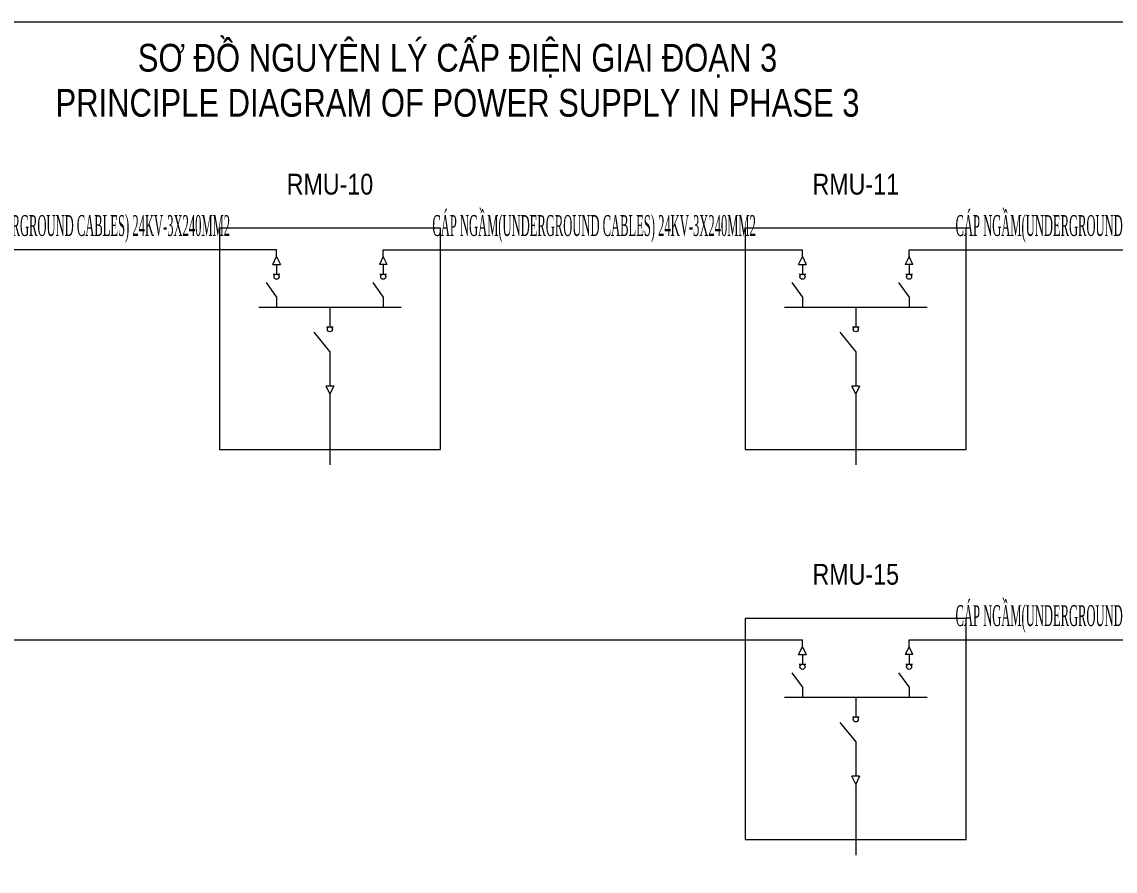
# Model space of a CAD drawing. Extents: x 391676 to 411044, y 2302576 to 2306330.
# Drawn here: x 392334 to 392860, y 2304891 to 2305300 of the extents above; entities that cross this region are included whole.
import ezdxf
from ezdxf.enums import TextEntityAlignment as Align

# ---------------------------------------------------------------- set-up
doc = ezdxf.new("R2010")
doc.units = 0
doc.header["$LTSCALE"] = 5
doc.header["$MEASUREMENT"] = 0
doc.layers.get('0').update_dxf_attribs({"linetype": 'CONTINUOUS', "lineweight": 5})
doc.styles.add('T1', font='vntimeh.shx', dxfattribs={"width": 0.6})
doc.styles.add('T2', font='VHARIAL.TTF', dxfattribs={"width": 0.8})

# ---------------------------------------------------------------- blocks, each defined once
blk = doc.blocks.new('sdgd3')
blk.add_wipeout([(396956.65, 2294428.25), (396956.65, 2295865.45), (398696.52, 2295865.45), (398696.52, 2294428.25)])
for p, q in [((397736.99, 2295755.83), (397535.42, 2295755.83)), ((397788.29, 2295755.83), (397989.87, 2295755.83)), ((398041.16, 2295755.83), (398235.69, 2295755.83)), ((397735.41, 2295744.16), (397738.58, 2295744.16)), ((397736.99, 2295748.84), (397736.99, 2295744.16)), ((397736.99, 2295748.84), (397736.99, 2295744.16)), ((397786.71, 2295744.16), (397789.87, 2295744.16)), ((397788.29, 2295748.84), (397788.29, 2295744.16)), ((397788.29, 2295748.84), (397788.29, 2295744.16)), ((397988.28, 2295744.16), (397991.45, 2295744.16)), ((397989.87, 2295748.84), (397989.87, 2295744.16)), ((397989.87, 2295748.84), (397989.87, 2295744.16)), ((398039.58, 2295744.16), (398042.75, 2295744.16)), ((398041.16, 2295748.84), (398041.16, 2295744.16)), ((398041.16, 2295748.84), (398041.16, 2295744.16)), ((397736.99, 2295733.29), (397732.05, 2295740.1)), ((397736.99, 2295733.29), (397732.05, 2295740.1)), ((397788.29, 2295733.29), (397783.35, 2295740.1)), ((397788.29, 2295733.29), (397783.35, 2295740.1)), ((397989.87, 2295733.29), (397984.93, 2295740.1)), ((397989.87, 2295733.29), (397984.93, 2295740.1)), ((398041.16, 2295733.29), (398036.22, 2295740.1)), ((398041.16, 2295733.29), (398036.22, 2295740.1)), ((397736.99, 2295733.29), (397736.99, 2295728.19)), ((397736.99, 2295733.29), (397736.99, 2295728.19)), ((397788.29, 2295733.29), (397788.29, 2295728.19)), ((397788.29, 2295733.29), (397788.29, 2295728.19)), ((397989.87, 2295733.29), (397989.87, 2295728.19)), ((397989.87, 2295733.29), (397989.87, 2295728.19)), ((398041.16, 2295733.29), (398041.16, 2295728.19)), ((398041.16, 2295733.29), (398041.16, 2295728.19)), ((397762.64, 2295728.19), (397762.64, 2295718.9)), ((397762.64, 2295728.19), (397762.64, 2295718.9)), ((398015.51, 2295728.19), (398015.51, 2295718.9)), ((398015.51, 2295728.19), (398015.51, 2295718.9)), ((397761.06, 2295718.9), (397764.22, 2295718.9)), ((398013.93, 2295718.9), (398017.1, 2295718.9)), ((397762.64, 2295706.93), (397755.1, 2295716.22)), ((397762.64, 2295706.93), (397755.1, 2295716.22)), ((398015.51, 2295706.93), (398007.97, 2295716.22)), ((398015.51, 2295706.93), (398007.97, 2295716.22)), ((397762.64, 2295706.93), (397762.64, 2295690.32)), ((397762.64, 2295706.93), (397762.64, 2295690.32)), ((398015.51, 2295706.93), (398015.51, 2295690.32)), ((398015.51, 2295706.93), (398015.51, 2295690.32)), ((397044.79, 2295568.28), (397989.87, 2295568.28)), ((398041.16, 2295568.28), (398235.69, 2295568.28)), ((397989.87, 2295561.29), (397989.87, 2295556.61)), ((397989.87, 2295561.29), (397989.87, 2295556.61)), ((398041.16, 2295561.29), (398041.16, 2295556.61)), ((398041.16, 2295561.29), (398041.16, 2295556.61)), ((397988.28, 2295556.61), (397991.45, 2295556.61)), ((398039.58, 2295556.61), (398042.75, 2295556.61)), ((397989.87, 2295545.74), (397984.93, 2295552.55)), ((397989.87, 2295545.74), (397984.93, 2295552.55)), ((398041.16, 2295545.74), (398036.22, 2295552.55)), ((398041.16, 2295545.74), (398036.22, 2295552.55)), ((397989.87, 2295545.74), (397989.87, 2295540.64)), ((397989.87, 2295545.74), (397989.87, 2295540.64)), ((398041.16, 2295545.74), (398041.16, 2295540.64)), ((398041.16, 2295545.74), (398041.16, 2295540.64)), ((398015.51, 2295540.64), (398015.51, 2295531.35)), ((398015.51, 2295540.64), (398015.51, 2295531.35)), ((398015.51, 2295519.38), (398007.97, 2295528.67)), ((398015.51, 2295519.38), (398007.97, 2295528.67)), ((398013.93, 2295531.35), (398017.1, 2295531.35)), ((398015.51, 2295519.38), (398015.51, 2295502.77)), ((398015.51, 2295519.38), (398015.51, 2295502.77))]:
    blk.add_line(p, q)
at = {"ltscale": 20}
for p, q in [((397736.99, 2295752.59), (397736.99, 2295755.83)), ((397736.99, 2295752.59), (397736.99, 2295755.83)), ((397788.29, 2295752.59), (397788.29, 2295755.83)), ((397788.29, 2295752.59), (397788.29, 2295755.83)), ((397989.87, 2295752.59), (397989.87, 2295755.83)), ((397989.87, 2295752.59), (397989.87, 2295755.83)), ((398041.16, 2295752.59), (398041.16, 2295755.83)), ((398041.16, 2295752.59), (398041.16, 2295755.83)), ((397735.17, 2295748.84), (397736.99, 2295752.59)), ((397735.17, 2295748.84), (397736.99, 2295752.59)), ((397736.99, 2295752.59), (397738.82, 2295748.84)), ((397736.99, 2295752.59), (397738.82, 2295748.84)), ((397788.29, 2295752.59), (397786.47, 2295748.84)), ((397788.29, 2295752.59), (397786.47, 2295748.84)), ((397790.11, 2295748.84), (397788.29, 2295752.59)), ((397790.11, 2295748.84), (397788.29, 2295752.59)), ((397988.04, 2295748.84), (397989.87, 2295752.59)), ((397988.04, 2295748.84), (397989.87, 2295752.59)), ((397989.87, 2295752.59), (397991.69, 2295748.84)), ((397989.87, 2295752.59), (397991.69, 2295748.84)), ((398041.16, 2295752.59), (398039.34, 2295748.84)), ((398041.16, 2295752.59), (398039.34, 2295748.84)), ((398042.99, 2295748.84), (398041.16, 2295752.59)), ((398042.99, 2295748.84), (398041.16, 2295752.59)), ((397735.17, 2295748.84), (397738.82, 2295748.84)), ((397735.17, 2295748.84), (397738.82, 2295748.84)), ((397790.11, 2295748.84), (397786.47, 2295748.84)), ((397790.11, 2295748.84), (397786.47, 2295748.84)), ((397988.04, 2295748.84), (397991.69, 2295748.84)), ((397988.04, 2295748.84), (397991.69, 2295748.84)), ((398042.99, 2295748.84), (398039.34, 2295748.84)), ((398042.99, 2295748.84), (398039.34, 2295748.84)), ((397764.47, 2295690.32), (397760.82, 2295690.32)), ((397762.64, 2295686.57), (397760.82, 2295690.32)), ((397764.47, 2295690.32), (397760.82, 2295690.32)), ((397762.64, 2295686.57), (397760.82, 2295690.32)), ((397764.47, 2295690.32), (397762.64, 2295686.57)), ((397764.47, 2295690.32), (397762.64, 2295686.57)), ((397762.64, 2295686.57), (397762.64, 2295652.4)), ((397762.64, 2295686.57), (397762.64, 2295652.4)), ((398017.34, 2295690.32), (398013.69, 2295690.32)), ((398015.51, 2295686.57), (398013.69, 2295690.32)), ((398017.34, 2295690.32), (398013.69, 2295690.32)), ((398015.51, 2295686.57), (398013.69, 2295690.32)), ((398017.34, 2295690.32), (398015.51, 2295686.57)), ((398017.34, 2295690.32), (398015.51, 2295686.57)), ((398015.51, 2295686.57), (398015.51, 2295652.4)), ((398015.51, 2295686.57), (398015.51, 2295652.4)), ((397989.87, 2295565.04), (397989.87, 2295568.28)), ((397989.87, 2295565.04), (397989.87, 2295568.28)), ((398041.16, 2295565.04), (398041.16, 2295568.28)), ((398041.16, 2295565.04), (398041.16, 2295568.28)), ((397988.04, 2295561.29), (397989.87, 2295565.04)), ((397988.04, 2295561.29), (397989.87, 2295565.04)), ((397988.04, 2295561.29), (397991.69, 2295561.29)), ((397988.04, 2295561.29), (397991.69, 2295561.29)), ((397989.87, 2295565.04), (397991.69, 2295561.29)), ((397989.87, 2295565.04), (397991.69, 2295561.29)), ((398041.16, 2295565.04), (398039.34, 2295561.29)), ((398041.16, 2295565.04), (398039.34, 2295561.29)), ((398042.99, 2295561.29), (398039.34, 2295561.29)), ((398042.99, 2295561.29), (398039.34, 2295561.29)), ((398042.99, 2295561.29), (398041.16, 2295565.04)), ((398042.99, 2295561.29), (398041.16, 2295565.04)), ((398017.34, 2295502.77), (398013.69, 2295502.77)), ((398015.51, 2295499.02), (398013.69, 2295502.77)), ((398017.34, 2295502.77), (398013.69, 2295502.77)), ((398015.51, 2295499.02), (398013.69, 2295502.77)), ((398017.34, 2295502.77), (398015.51, 2295499.02)), ((398017.34, 2295502.77), (398015.51, 2295499.02)), ((398015.51, 2295499.02), (398015.51, 2295464.85)), ((398015.51, 2295499.02), (398015.51, 2295464.85))]:
    blk.add_line(p, q, dxfattribs=at)
at = {"ltscale": 2}
blk.add_lwpolyline([(396956.65, 2295865.45), (398696.52, 2295865.45), (398696.52, 2294428.25), (396956.65, 2294428.25)], close=True, dxfattribs=at)
at = {"color": 3}
for points in [[(397709.48, 2295766.2), (397709.48, 2295659.88), (397815.8, 2295659.88), (397815.8, 2295766.2)], [(397962.35, 2295766.2), (397962.35, 2295659.88), (398068.67, 2295659.88), (398068.67, 2295766.2)], [(397962.35, 2295578.65), (397962.35, 2295472.34), (398068.67, 2295472.34), (398068.67, 2295578.65)]]:
    blk.add_lwpolyline(points, close=True, dxfattribs=at)
at = {"color": 6, "const_width": 0.652}
for points in [[(397728.3, 2295728.19), (397796.99, 2295728.19)], [(397981.17, 2295728.19), (398049.86, 2295728.19)], [(397981.17, 2295540.64), (398049.86, 2295540.64)]]:
    blk.add_lwpolyline(points, dxfattribs=at)
for centre in [(397736.99, 2295742.93), (397736.99, 2295742.93), (397788.29, 2295742.93), (397788.29, 2295742.93), (397989.87, 2295742.93), (397989.87, 2295742.93), (398041.16, 2295742.93), (398041.16, 2295742.93), (397762.64, 2295717.67), (397762.64, 2295717.67), (398015.51, 2295717.67), (398015.51, 2295717.67), (397989.87, 2295555.38), (397989.87, 2295555.38), (398041.16, 2295555.38), (398041.16, 2295555.38), (398015.51, 2295530.12), (398015.51, 2295530.12)]:
    blk.add_circle(centre, 1.23)
for s, height, style, width, p in [('S¥ §å NGUY£N Lý CÊP §IÖN GIAI §O¹N 3', 13.3333, 'T2', 0.8, (397823.98, 2295841.53)), ('PRINCIPLE DIAGRAM OF POWER SUPPLY IN PHASE 3', 13.3333, 'T2', 0.8, (397823.98, 2295819.86)), ('RMU-10', 10, 'T2', 0.8, (397762.64, 2295782.41)), ('RMU-11', 10, 'T2', 0.8, (398015.51, 2295782.41)), ('c¸p NGÇM(UNDERGROUND CABLES) 24kv-3X240mm2', 10, 'T1', 0.4, (397636.81, 2295762.53)), ('c¸p NGÇM(UNDERGROUND CABLES) 24kv-3X240mm2', 10, 'T1', 0.4, (397889.68, 2295762.53)), ('c¸p NGÇM(UNDERGROUND CABLES) 24kv-3X240mm2', 10, 'T1', 0.4, (398141.3, 2295762.53)), ('RMU-15', 10, 'T2', 0.8, (398015.51, 2295594.86)), ('c¸p NGÇM(UNDERGROUND CABLES) 24kv-3X240mm2', 10, 'T1', 0.4, (397889.68, 2295574.98)), ('c¸p NGÇM(UNDERGROUND CABLES) 24kv-3X240mm2', 10, 'T1', 0.4, (398141.3, 2295574.98))]:
    blk.add_text(s, height=height, dxfattribs=dict(style=style, width=width)).set_placement(p, align=Align.CENTER)
blk.add_wipeout([(396956.65, 2294428.25), (396956.65, 2295865.45), (398696.52, 2295865.45), (398696.52, 2294428.25)])
for p, q in [((397736.99, 2295755.83), (397535.42, 2295755.83)), ((397788.29, 2295755.83), (397989.87, 2295755.83)), ((398041.16, 2295755.83), (398235.69, 2295755.83)), ((397735.41, 2295744.16), (397738.58, 2295744.16)), ((397736.99, 2295748.84), (397736.99, 2295744.16)), ((397736.99, 2295748.84), (397736.99, 2295744.16)), ((397786.71, 2295744.16), (397789.87, 2295744.16)), ((397788.29, 2295748.84), (397788.29, 2295744.16)), ((397788.29, 2295748.84), (397788.29, 2295744.16)), ((397988.28, 2295744.16), (397991.45, 2295744.16)), ((397989.87, 2295748.84), (397989.87, 2295744.16)), ((397989.87, 2295748.84), (397989.87, 2295744.16)), ((398039.58, 2295744.16), (398042.75, 2295744.16)), ((398041.16, 2295748.84), (398041.16, 2295744.16)), ((398041.16, 2295748.84), (398041.16, 2295744.16)), ((397736.99, 2295733.29), (397732.05, 2295740.1)), ((397736.99, 2295733.29), (397732.05, 2295740.1)), ((397788.29, 2295733.29), (397783.35, 2295740.1)), ((397788.29, 2295733.29), (397783.35, 2295740.1)), ((397989.87, 2295733.29), (397984.93, 2295740.1)), ((397989.87, 2295733.29), (397984.93, 2295740.1)), ((398041.16, 2295733.29), (398036.22, 2295740.1)), ((398041.16, 2295733.29), (398036.22, 2295740.1)), ((397736.99, 2295733.29), (397736.99, 2295728.19)), ((397736.99, 2295733.29), (397736.99, 2295728.19)), ((397788.29, 2295733.29), (397788.29, 2295728.19)), ((397788.29, 2295733.29), (397788.29, 2295728.19)), ((397989.87, 2295733.29), (397989.87, 2295728.19)), ((397989.87, 2295733.29), (397989.87, 2295728.19)), ((398041.16, 2295733.29), (398041.16, 2295728.19)), ((398041.16, 2295733.29), (398041.16, 2295728.19)), ((397762.64, 2295728.19), (397762.64, 2295718.9)), ((397762.64, 2295728.19), (397762.64, 2295718.9)), ((398015.51, 2295728.19), (398015.51, 2295718.9)), ((398015.51, 2295728.19), (398015.51, 2295718.9)), ((397761.06, 2295718.9), (397764.22, 2295718.9)), ((398013.93, 2295718.9), (398017.1, 2295718.9)), ((397762.64, 2295706.93), (397755.1, 2295716.22)), ((397762.64, 2295706.93), (397755.1, 2295716.22)), ((398015.51, 2295706.93), (398007.97, 2295716.22)), ((398015.51, 2295706.93), (398007.97, 2295716.22)), ((397762.64, 2295706.93), (397762.64, 2295690.32)), ((397762.64, 2295706.93), (397762.64, 2295690.32)), ((398015.51, 2295706.93), (398015.51, 2295690.32)), ((398015.51, 2295706.93), (398015.51, 2295690.32)), ((397044.79, 2295568.28), (397989.87, 2295568.28)), ((398041.16, 2295568.28), (398235.69, 2295568.28)), ((397989.87, 2295561.29), (397989.87, 2295556.61)), ((397989.87, 2295561.29), (397989.87, 2295556.61)), ((398041.16, 2295561.29), (398041.16, 2295556.61)), ((398041.16, 2295561.29), (398041.16, 2295556.61)), ((397988.28, 2295556.61), (397991.45, 2295556.61)), ((398039.58, 2295556.61), (398042.75, 2295556.61)), ((397989.87, 2295545.74), (397984.93, 2295552.55)), ((397989.87, 2295545.74), (397984.93, 2295552.55)), ((398041.16, 2295545.74), (398036.22, 2295552.55)), ((398041.16, 2295545.74), (398036.22, 2295552.55)), ((397989.87, 2295545.74), (397989.87, 2295540.64)), ((397989.87, 2295545.74), (397989.87, 2295540.64)), ((398041.16, 2295545.74), (398041.16, 2295540.64)), ((398041.16, 2295545.74), (398041.16, 2295540.64)), ((398015.51, 2295540.64), (398015.51, 2295531.35)), ((398015.51, 2295540.64), (398015.51, 2295531.35)), ((398015.51, 2295519.38), (398007.97, 2295528.67)), ((398015.51, 2295519.38), (398007.97, 2295528.67)), ((398013.93, 2295531.35), (398017.1, 2295531.35)), ((398015.51, 2295519.38), (398015.51, 2295502.77)), ((398015.51, 2295519.38), (398015.51, 2295502.77))]:
    blk.add_line(p, q)
at = {"ltscale": 20}
for p, q in [((397736.99, 2295752.59), (397736.99, 2295755.83)), ((397736.99, 2295752.59), (397736.99, 2295755.83)), ((397788.29, 2295752.59), (397788.29, 2295755.83)), ((397788.29, 2295752.59), (397788.29, 2295755.83)), ((397989.87, 2295752.59), (397989.87, 2295755.83)), ((397989.87, 2295752.59), (397989.87, 2295755.83)), ((398041.16, 2295752.59), (398041.16, 2295755.83)), ((398041.16, 2295752.59), (398041.16, 2295755.83)), ((397735.17, 2295748.84), (397736.99, 2295752.59)), ((397735.17, 2295748.84), (397736.99, 2295752.59)), ((397736.99, 2295752.59), (397738.82, 2295748.84)), ((397736.99, 2295752.59), (397738.82, 2295748.84)), ((397788.29, 2295752.59), (397786.47, 2295748.84)), ((397788.29, 2295752.59), (397786.47, 2295748.84)), ((397790.11, 2295748.84), (397788.29, 2295752.59)), ((397790.11, 2295748.84), (397788.29, 2295752.59)), ((397988.04, 2295748.84), (397989.87, 2295752.59)), ((397988.04, 2295748.84), (397989.87, 2295752.59)), ((397989.87, 2295752.59), (397991.69, 2295748.84)), ((397989.87, 2295752.59), (397991.69, 2295748.84)), ((398041.16, 2295752.59), (398039.34, 2295748.84)), ((398041.16, 2295752.59), (398039.34, 2295748.84)), ((398042.99, 2295748.84), (398041.16, 2295752.59)), ((398042.99, 2295748.84), (398041.16, 2295752.59)), ((397735.17, 2295748.84), (397738.82, 2295748.84)), ((397735.17, 2295748.84), (397738.82, 2295748.84)), ((397790.11, 2295748.84), (397786.47, 2295748.84)), ((397790.11, 2295748.84), (397786.47, 2295748.84)), ((397988.04, 2295748.84), (397991.69, 2295748.84)), ((397988.04, 2295748.84), (397991.69, 2295748.84)), ((398042.99, 2295748.84), (398039.34, 2295748.84)), ((398042.99, 2295748.84), (398039.34, 2295748.84)), ((397764.47, 2295690.32), (397760.82, 2295690.32)), ((397762.64, 2295686.57), (397760.82, 2295690.32)), ((397764.47, 2295690.32), (397760.82, 2295690.32)), ((397762.64, 2295686.57), (397760.82, 2295690.32)), ((397764.47, 2295690.32), (397762.64, 2295686.57)), ((397764.47, 2295690.32), (397762.64, 2295686.57)), ((397762.64, 2295686.57), (397762.64, 2295652.4)), ((397762.64, 2295686.57), (397762.64, 2295652.4)), ((398017.34, 2295690.32), (398013.69, 2295690.32)), ((398015.51, 2295686.57), (398013.69, 2295690.32)), ((398017.34, 2295690.32), (398013.69, 2295690.32)), ((398015.51, 2295686.57), (398013.69, 2295690.32)), ((398017.34, 2295690.32), (398015.51, 2295686.57)), ((398017.34, 2295690.32), (398015.51, 2295686.57)), ((398015.51, 2295686.57), (398015.51, 2295652.4)), ((398015.51, 2295686.57), (398015.51, 2295652.4)), ((397989.87, 2295565.04), (397989.87, 2295568.28)), ((397989.87, 2295565.04), (397989.87, 2295568.28)), ((398041.16, 2295565.04), (398041.16, 2295568.28)), ((398041.16, 2295565.04), (398041.16, 2295568.28)), ((397988.04, 2295561.29), (397989.87, 2295565.04)), ((397988.04, 2295561.29), (397989.87, 2295565.04)), ((397988.04, 2295561.29), (397991.69, 2295561.29)), ((397988.04, 2295561.29), (397991.69, 2295561.29)), ((397989.87, 2295565.04), (397991.69, 2295561.29)), ((397989.87, 2295565.04), (397991.69, 2295561.29)), ((398041.16, 2295565.04), (398039.34, 2295561.29)), ((398041.16, 2295565.04), (398039.34, 2295561.29)), ((398042.99, 2295561.29), (398039.34, 2295561.29)), ((398042.99, 2295561.29), (398039.34, 2295561.29)), ((398042.99, 2295561.29), (398041.16, 2295565.04)), ((398042.99, 2295561.29), (398041.16, 2295565.04)), ((398017.34, 2295502.77), (398013.69, 2295502.77)), ((398015.51, 2295499.02), (398013.69, 2295502.77)), ((398017.34, 2295502.77), (398013.69, 2295502.77)), ((398015.51, 2295499.02), (398013.69, 2295502.77)), ((398017.34, 2295502.77), (398015.51, 2295499.02)), ((398017.34, 2295502.77), (398015.51, 2295499.02)), ((398015.51, 2295499.02), (398015.51, 2295464.85)), ((398015.51, 2295499.02), (398015.51, 2295464.85))]:
    blk.add_line(p, q, dxfattribs=at)
at = {"ltscale": 2}
blk.add_lwpolyline([(396956.65, 2295865.45), (398696.52, 2295865.45), (398696.52, 2294428.25), (396956.65, 2294428.25)], close=True, dxfattribs=at)
at = {"color": 3}
for points in [[(397709.48, 2295766.2), (397709.48, 2295659.88), (397815.8, 2295659.88), (397815.8, 2295766.2)], [(397962.35, 2295766.2), (397962.35, 2295659.88), (398068.67, 2295659.88), (398068.67, 2295766.2)], [(397962.35, 2295578.65), (397962.35, 2295472.34), (398068.67, 2295472.34), (398068.67, 2295578.65)]]:
    blk.add_lwpolyline(points, close=True, dxfattribs=at)
at = {"color": 6, "const_width": 0.652}
for points in [[(397728.3, 2295728.19), (397796.99, 2295728.19)], [(397981.17, 2295728.19), (398049.86, 2295728.19)], [(397981.17, 2295540.64), (398049.86, 2295540.64)]]:
    blk.add_lwpolyline(points, dxfattribs=at)
for centre in [(397736.99, 2295742.93), (397736.99, 2295742.93), (397788.29, 2295742.93), (397788.29, 2295742.93), (397989.87, 2295742.93), (397989.87, 2295742.93), (398041.16, 2295742.93), (398041.16, 2295742.93), (397762.64, 2295717.67), (397762.64, 2295717.67), (398015.51, 2295717.67), (398015.51, 2295717.67), (397989.87, 2295555.38), (397989.87, 2295555.38), (398041.16, 2295555.38), (398041.16, 2295555.38), (398015.51, 2295530.12), (398015.51, 2295530.12)]:
    blk.add_circle(centre, 1.23)
for s, height, style, width, p in [('S¥ §å NGUY£N Lý CÊP §IÖN GIAI §O¹N 3', 13.3333, 'T2', 0.8, (397823.98, 2295841.53)), ('PRINCIPLE DIAGRAM OF POWER SUPPLY IN PHASE 3', 13.3333, 'T2', 0.8, (397823.98, 2295819.86)), ('RMU-10', 10, 'T2', 0.8, (397762.64, 2295782.41)), ('RMU-11', 10, 'T2', 0.8, (398015.51, 2295782.41)), ('c¸p NGÇM(UNDERGROUND CABLES) 24kv-3X240mm2', 10, 'T1', 0.4, (397636.81, 2295762.53)), ('c¸p NGÇM(UNDERGROUND CABLES) 24kv-3X240mm2', 10, 'T1', 0.4, (397889.68, 2295762.53)), ('c¸p NGÇM(UNDERGROUND CABLES) 24kv-3X240mm2', 10, 'T1', 0.4, (398141.3, 2295762.53)), ('RMU-15', 10, 'T2', 0.8, (398015.51, 2295594.86)), ('c¸p NGÇM(UNDERGROUND CABLES) 24kv-3X240mm2', 10, 'T1', 0.4, (397889.68, 2295574.98)), ('c¸p NGÇM(UNDERGROUND CABLES) 24kv-3X240mm2', 10, 'T1', 0.4, (398141.3, 2295574.98))]:
    blk.add_text(s, height=height, dxfattribs=dict(style=style, width=width)).set_placement(p, align=Align.CENTER)
blk.add_wipeout([(396956.65, 2294428.25), (396956.65, 2295865.45), (398696.52, 2295865.45), (398696.52, 2294428.25)])
for p, q in [((397736.99, 2295755.83), (397535.42, 2295755.83)), ((397788.29, 2295755.83), (397989.87, 2295755.83)), ((398041.16, 2295755.83), (398235.69, 2295755.83)), ((397735.41, 2295744.16), (397738.58, 2295744.16)), ((397736.99, 2295748.84), (397736.99, 2295744.16)), ((397736.99, 2295748.84), (397736.99, 2295744.16)), ((397786.71, 2295744.16), (397789.87, 2295744.16)), ((397788.29, 2295748.84), (397788.29, 2295744.16)), ((397788.29, 2295748.84), (397788.29, 2295744.16)), ((397988.28, 2295744.16), (397991.45, 2295744.16)), ((397989.87, 2295748.84), (397989.87, 2295744.16)), ((397989.87, 2295748.84), (397989.87, 2295744.16)), ((398039.58, 2295744.16), (398042.75, 2295744.16)), ((398041.16, 2295748.84), (398041.16, 2295744.16)), ((398041.16, 2295748.84), (398041.16, 2295744.16)), ((397736.99, 2295733.29), (397732.05, 2295740.1)), ((397736.99, 2295733.29), (397732.05, 2295740.1)), ((397788.29, 2295733.29), (397783.35, 2295740.1)), ((397788.29, 2295733.29), (397783.35, 2295740.1)), ((397989.87, 2295733.29), (397984.93, 2295740.1)), ((397989.87, 2295733.29), (397984.93, 2295740.1)), ((398041.16, 2295733.29), (398036.22, 2295740.1)), ((398041.16, 2295733.29), (398036.22, 2295740.1)), ((397736.99, 2295733.29), (397736.99, 2295728.19)), ((397736.99, 2295733.29), (397736.99, 2295728.19)), ((397788.29, 2295733.29), (397788.29, 2295728.19)), ((397788.29, 2295733.29), (397788.29, 2295728.19)), ((397989.87, 2295733.29), (397989.87, 2295728.19)), ((397989.87, 2295733.29), (397989.87, 2295728.19)), ((398041.16, 2295733.29), (398041.16, 2295728.19)), ((398041.16, 2295733.29), (398041.16, 2295728.19)), ((397762.64, 2295728.19), (397762.64, 2295718.9)), ((397762.64, 2295728.19), (397762.64, 2295718.9)), ((398015.51, 2295728.19), (398015.51, 2295718.9)), ((398015.51, 2295728.19), (398015.51, 2295718.9)), ((397761.06, 2295718.9), (397764.22, 2295718.9)), ((398013.93, 2295718.9), (398017.1, 2295718.9)), ((397762.64, 2295706.93), (397755.1, 2295716.22)), ((397762.64, 2295706.93), (397755.1, 2295716.22)), ((398015.51, 2295706.93), (398007.97, 2295716.22)), ((398015.51, 2295706.93), (398007.97, 2295716.22)), ((397762.64, 2295706.93), (397762.64, 2295690.32)), ((397762.64, 2295706.93), (397762.64, 2295690.32)), ((398015.51, 2295706.93), (398015.51, 2295690.32)), ((398015.51, 2295706.93), (398015.51, 2295690.32)), ((397044.79, 2295568.28), (397989.87, 2295568.28)), ((398041.16, 2295568.28), (398235.69, 2295568.28)), ((397989.87, 2295561.29), (397989.87, 2295556.61)), ((397989.87, 2295561.29), (397989.87, 2295556.61)), ((398041.16, 2295561.29), (398041.16, 2295556.61)), ((398041.16, 2295561.29), (398041.16, 2295556.61)), ((397988.28, 2295556.61), (397991.45, 2295556.61)), ((398039.58, 2295556.61), (398042.75, 2295556.61)), ((397989.87, 2295545.74), (397984.93, 2295552.55)), ((397989.87, 2295545.74), (397984.93, 2295552.55)), ((398041.16, 2295545.74), (398036.22, 2295552.55)), ((398041.16, 2295545.74), (398036.22, 2295552.55)), ((397989.87, 2295545.74), (397989.87, 2295540.64)), ((397989.87, 2295545.74), (397989.87, 2295540.64)), ((398041.16, 2295545.74), (398041.16, 2295540.64)), ((398041.16, 2295545.74), (398041.16, 2295540.64)), ((398015.51, 2295540.64), (398015.51, 2295531.35)), ((398015.51, 2295540.64), (398015.51, 2295531.35)), ((398015.51, 2295519.38), (398007.97, 2295528.67)), ((398015.51, 2295519.38), (398007.97, 2295528.67)), ((398013.93, 2295531.35), (398017.1, 2295531.35)), ((398015.51, 2295519.38), (398015.51, 2295502.77)), ((398015.51, 2295519.38), (398015.51, 2295502.77))]:
    blk.add_line(p, q)
at = {"ltscale": 20}
for p, q in [((397736.99, 2295752.59), (397736.99, 2295755.83)), ((397736.99, 2295752.59), (397736.99, 2295755.83)), ((397788.29, 2295752.59), (397788.29, 2295755.83)), ((397788.29, 2295752.59), (397788.29, 2295755.83)), ((397989.87, 2295752.59), (397989.87, 2295755.83)), ((397989.87, 2295752.59), (397989.87, 2295755.83)), ((398041.16, 2295752.59), (398041.16, 2295755.83)), ((398041.16, 2295752.59), (398041.16, 2295755.83)), ((397735.17, 2295748.84), (397736.99, 2295752.59)), ((397735.17, 2295748.84), (397736.99, 2295752.59)), ((397736.99, 2295752.59), (397738.82, 2295748.84)), ((397736.99, 2295752.59), (397738.82, 2295748.84)), ((397788.29, 2295752.59), (397786.47, 2295748.84)), ((397788.29, 2295752.59), (397786.47, 2295748.84)), ((397790.11, 2295748.84), (397788.29, 2295752.59)), ((397790.11, 2295748.84), (397788.29, 2295752.59)), ((397988.04, 2295748.84), (397989.87, 2295752.59)), ((397988.04, 2295748.84), (397989.87, 2295752.59)), ((397989.87, 2295752.59), (397991.69, 2295748.84)), ((397989.87, 2295752.59), (397991.69, 2295748.84)), ((398041.16, 2295752.59), (398039.34, 2295748.84)), ((398041.16, 2295752.59), (398039.34, 2295748.84)), ((398042.99, 2295748.84), (398041.16, 2295752.59)), ((398042.99, 2295748.84), (398041.16, 2295752.59)), ((397735.17, 2295748.84), (397738.82, 2295748.84)), ((397735.17, 2295748.84), (397738.82, 2295748.84)), ((397790.11, 2295748.84), (397786.47, 2295748.84)), ((397790.11, 2295748.84), (397786.47, 2295748.84)), ((397988.04, 2295748.84), (397991.69, 2295748.84)), ((397988.04, 2295748.84), (397991.69, 2295748.84)), ((398042.99, 2295748.84), (398039.34, 2295748.84)), ((398042.99, 2295748.84), (398039.34, 2295748.84)), ((397764.47, 2295690.32), (397760.82, 2295690.32)), ((397762.64, 2295686.57), (397760.82, 2295690.32)), ((397764.47, 2295690.32), (397760.82, 2295690.32)), ((397762.64, 2295686.57), (397760.82, 2295690.32)), ((397764.47, 2295690.32), (397762.64, 2295686.57)), ((397764.47, 2295690.32), (397762.64, 2295686.57)), ((397762.64, 2295686.57), (397762.64, 2295652.4)), ((397762.64, 2295686.57), (397762.64, 2295652.4)), ((398017.34, 2295690.32), (398013.69, 2295690.32)), ((398015.51, 2295686.57), (398013.69, 2295690.32)), ((398017.34, 2295690.32), (398013.69, 2295690.32)), ((398015.51, 2295686.57), (398013.69, 2295690.32)), ((398017.34, 2295690.32), (398015.51, 2295686.57)), ((398017.34, 2295690.32), (398015.51, 2295686.57)), ((398015.51, 2295686.57), (398015.51, 2295652.4)), ((398015.51, 2295686.57), (398015.51, 2295652.4)), ((397989.87, 2295565.04), (397989.87, 2295568.28)), ((397989.87, 2295565.04), (397989.87, 2295568.28)), ((398041.16, 2295565.04), (398041.16, 2295568.28)), ((398041.16, 2295565.04), (398041.16, 2295568.28)), ((397988.04, 2295561.29), (397989.87, 2295565.04)), ((397988.04, 2295561.29), (397989.87, 2295565.04)), ((397988.04, 2295561.29), (397991.69, 2295561.29)), ((397988.04, 2295561.29), (397991.69, 2295561.29)), ((397989.87, 2295565.04), (397991.69, 2295561.29)), ((397989.87, 2295565.04), (397991.69, 2295561.29)), ((398041.16, 2295565.04), (398039.34, 2295561.29)), ((398041.16, 2295565.04), (398039.34, 2295561.29)), ((398042.99, 2295561.29), (398039.34, 2295561.29)), ((398042.99, 2295561.29), (398039.34, 2295561.29)), ((398042.99, 2295561.29), (398041.16, 2295565.04)), ((398042.99, 2295561.29), (398041.16, 2295565.04)), ((398017.34, 2295502.77), (398013.69, 2295502.77)), ((398015.51, 2295499.02), (398013.69, 2295502.77)), ((398017.34, 2295502.77), (398013.69, 2295502.77)), ((398015.51, 2295499.02), (398013.69, 2295502.77)), ((398017.34, 2295502.77), (398015.51, 2295499.02)), ((398017.34, 2295502.77), (398015.51, 2295499.02)), ((398015.51, 2295499.02), (398015.51, 2295464.85)), ((398015.51, 2295499.02), (398015.51, 2295464.85))]:
    blk.add_line(p, q, dxfattribs=at)
at = {"ltscale": 2}
blk.add_lwpolyline([(396956.65, 2295865.45), (398696.52, 2295865.45), (398696.52, 2294428.25), (396956.65, 2294428.25)], close=True, dxfattribs=at)
at = {"color": 3}
for points in [[(397709.48, 2295766.2), (397709.48, 2295659.88), (397815.8, 2295659.88), (397815.8, 2295766.2)], [(397962.35, 2295766.2), (397962.35, 2295659.88), (398068.67, 2295659.88), (398068.67, 2295766.2)], [(397962.35, 2295578.65), (397962.35, 2295472.34), (398068.67, 2295472.34), (398068.67, 2295578.65)]]:
    blk.add_lwpolyline(points, close=True, dxfattribs=at)
at = {"color": 6, "const_width": 0.652}
for points in [[(397728.3, 2295728.19), (397796.99, 2295728.19)], [(397981.17, 2295728.19), (398049.86, 2295728.19)], [(397981.17, 2295540.64), (398049.86, 2295540.64)]]:
    blk.add_lwpolyline(points, dxfattribs=at)
for centre in [(397736.99, 2295742.93), (397736.99, 2295742.93), (397788.29, 2295742.93), (397788.29, 2295742.93), (397989.87, 2295742.93), (397989.87, 2295742.93), (398041.16, 2295742.93), (398041.16, 2295742.93), (397762.64, 2295717.67), (397762.64, 2295717.67), (398015.51, 2295717.67), (398015.51, 2295717.67), (397989.87, 2295555.38), (397989.87, 2295555.38), (398041.16, 2295555.38), (398041.16, 2295555.38), (398015.51, 2295530.12), (398015.51, 2295530.12)]:
    blk.add_circle(centre, 1.23)
for s, height, style, width, p in [('S¥ §å NGUY£N Lý CÊP §IÖN GIAI §O¹N 3', 13.3333, 'T2', 0.8, (397823.98, 2295841.53)), ('PRINCIPLE DIAGRAM OF POWER SUPPLY IN PHASE 3', 13.3333, 'T2', 0.8, (397823.98, 2295819.86)), ('RMU-10', 10, 'T2', 0.8, (397762.64, 2295782.41)), ('RMU-11', 10, 'T2', 0.8, (398015.51, 2295782.41)), ('c¸p NGÇM(UNDERGROUND CABLES) 24kv-3X240mm2', 10, 'T1', 0.4, (397636.81, 2295762.53)), ('c¸p NGÇM(UNDERGROUND CABLES) 24kv-3X240mm2', 10, 'T1', 0.4, (397889.68, 2295762.53)), ('c¸p NGÇM(UNDERGROUND CABLES) 24kv-3X240mm2', 10, 'T1', 0.4, (398141.3, 2295762.53)), ('RMU-15', 10, 'T2', 0.8, (398015.51, 2295594.86)), ('c¸p NGÇM(UNDERGROUND CABLES) 24kv-3X240mm2', 10, 'T1', 0.4, (398141.3, 2295574.98))]:
    blk.add_text(s, height=height, dxfattribs=dict(style=style, width=width)).set_placement(p, align=Align.CENTER)

msp = doc.modelspace()

# ---------------------------------------------------------------- block references
msp.add_blockref('sdgd3', (-5280.54, 9434.12))

doc.saveas('drawing.dxf')
